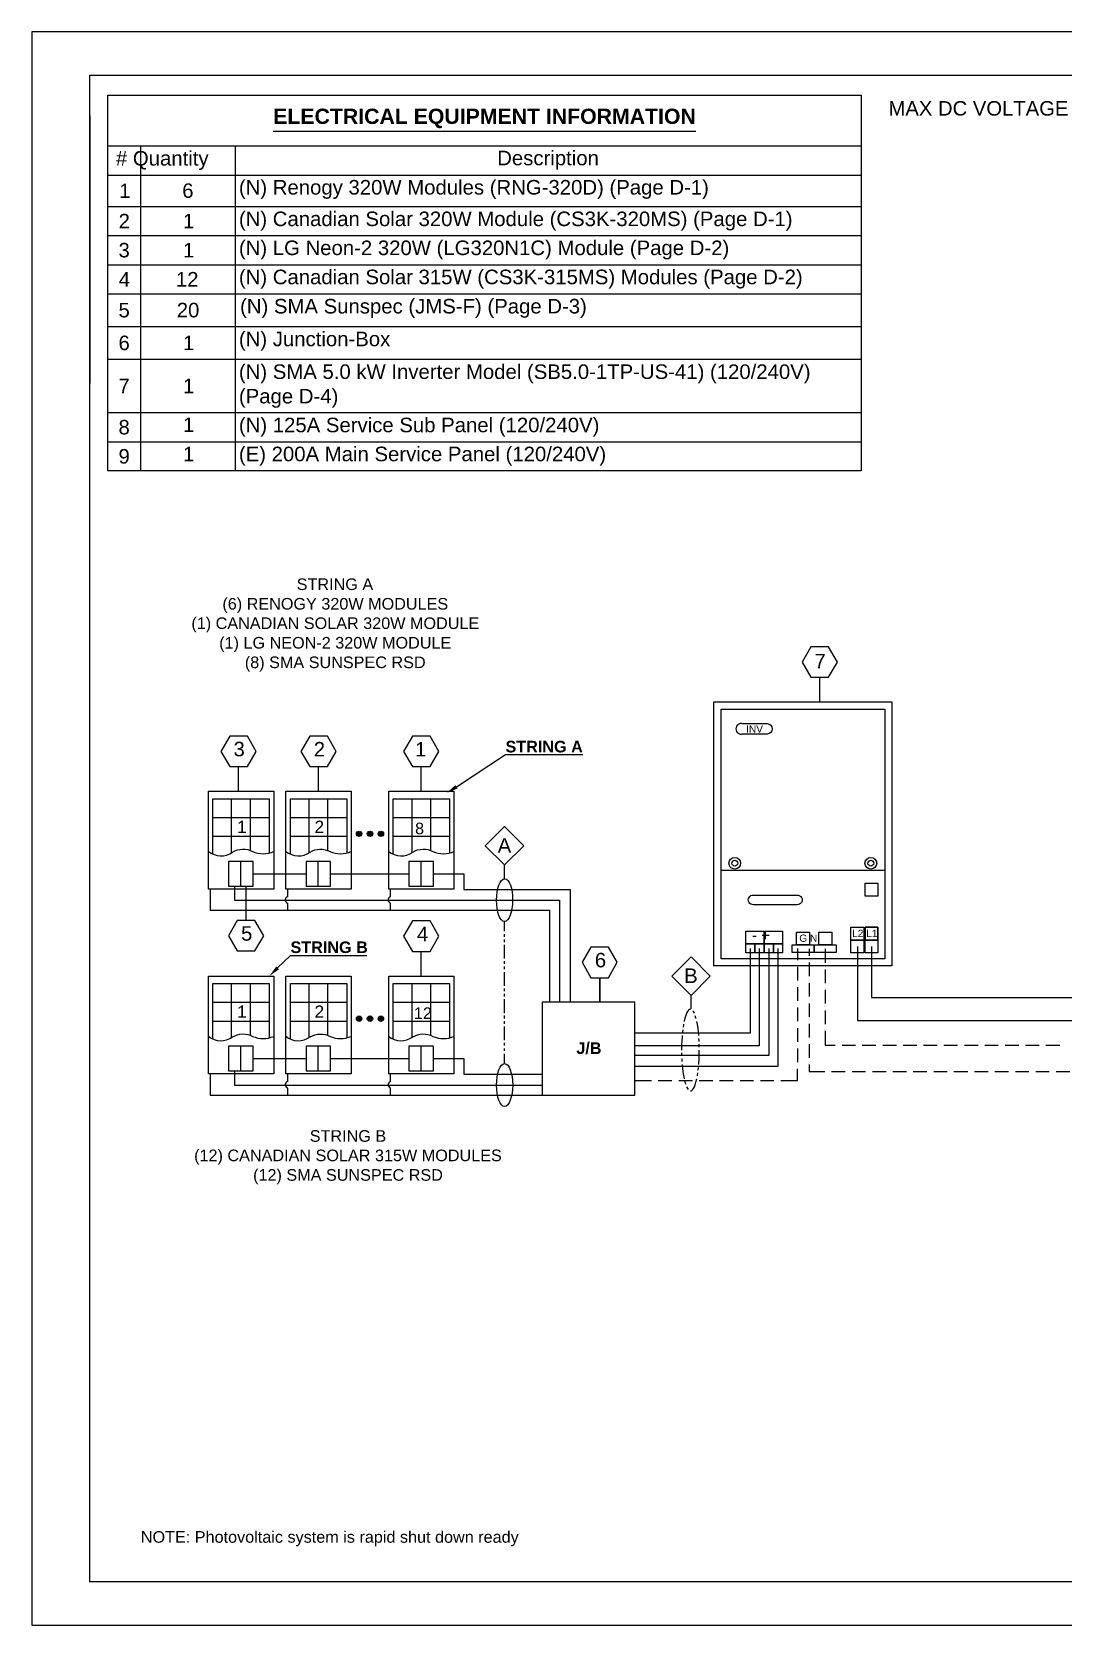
# Model space of a CAD drawing. Header units: millimetres. Extents: x 351 to 7480, y -14642 to -8468.
# Drawn here: x 3969 to 4681, y -9578 to -8478 of the extents above; entities that cross this region are included whole.
import ezdxf

# ---------------------------------------------------------------- set-up
doc = ezdxf.new("R2010")
doc.units = ezdxf.units.MM
for name, color, linetype in [('PDF3_0', 7, 'Continuous'), ('PDF3_PDF5_Geometry', 7, 'Continuous'), ('PDF3_PDF_Geometry', 7, 'Continuous'), ('PDF3_Text', 7, 'Continuous')]:
    doc.layers.add(name, color=color, linetype=linetype)
doc.styles.add('PDF Arial', font='arial.ttf')
doc.styles.add('PDF Arial Bold', font='arialbd.ttf')

msp = doc.modelspace()

# ---------------------------------------------------------------- linework, layer by layer
at = {"layer": 'PDF3_0', "lineweight": 25}
for points in [[(3968.9, -8478.1), (3968.9, -9578), (5668.8, -9578), (5668.8, -8478.1)], [(4541.3, -8781.1), (4021.3, -8781.1), (4021.3, -8521.8), (4541.3, -8521.8)], [(4506.6, -8902.6), (4500.5, -8913.1), (4506.6, -8923.6), (4518.8, -8923.6), (4524.9, -8913.1), (4518.8, -8902.6)], [(4439.6, -8940.6), (4562.6, -8940.6), (4562.6, -9122.9), (4439.6, -9122.9)], [(4444.6, -8945.6), (4557.6, -8945.6), (4557.6, -9117.9), (4444.6, -9117.9)], [(4105.5, -8964.2), (4099.4, -8974.8), (4105.5, -8985.3), (4117.7, -8985.3), (4123.7, -8974.8), (4117.7, -8964.2)], [(4160.7, -8964.2), (4154.6, -8974.8), (4160.7, -8985.3), (4172.9, -8985.3), (4179, -8974.8), (4172.9, -8964.2)], [(4231.6, -8964.2), (4225.5, -8974.8), (4231.6, -8985.3), (4243.8, -8985.3), (4249.9, -8974.8), (4243.8, -8964.2)], [(4135.8, -9069.8), (4090.7, -9069.8), (4090.7, -9002.3), (4135.8, -9002.3)], [(4189.3, -9069.8), (4144.3, -9069.8), (4144.3, -9002.3), (4189.3, -9002.3)], [(4260.2, -9069.8), (4215.2, -9069.8), (4215.2, -9002.3), (4260.2, -9002.3)], [(4281.9, -9040), (4295.2, -9026.7), (4308.5, -9040), (4295.2, -9053.2)], [(4104.7, -9050.7), (4104.7, -9067.8), (4121.7, -9067.8), (4121.7, -9050.7)], [(4158.2, -9050.7), (4158.2, -9067.8), (4175.1, -9067.8), (4175.1, -9050.7)], [(4229.1, -9050.7), (4229.1, -9067.8), (4246.1, -9067.8), (4246.1, -9050.7)], [(4544, -9074.7), (4544, -9065.8), (4552.9, -9065.8), (4552.9, -9074.7)], [(4110.7, -9091.5), (4104.7, -9102), (4110.7, -9112.5), (4122.8, -9112.5), (4128.9, -9102), (4122.8, -9091.5)], [(4231.6, -9091.8), (4225.5, -9102.4), (4231.6, -9112.9), (4243.8, -9112.9), (4249.9, -9102.4), (4243.8, -9091.8)], [(4544, -9096.2), (4544, -9105.1), (4552.9, -9105.1), (4552.9, -9096.2), (4544, -9096.2), (4552.9, -9096.2), (4552.9, -9105.1), (4544, -9105.1)], [(4461.7, -9098.8), (4474.1, -9098.8), (4474.1, -9107.7), (4461.7, -9107.7)], [(4496.7, -9099.5), (4505.6, -9099.5), (4505.6, -9108.3), (4496.7, -9108.3)], [(4512.1, -9099.5), (4521, -9099.5), (4521, -9108.3), (4512.1, -9108.3)], [(4544, -9105.1), (4552.9, -9105.1), (4552.9, -9113.9), (4544, -9113.9)], [(4354.8, -9109.9), (4348.7, -9120.4), (4354.8, -9131), (4367, -9131), (4373, -9120.4), (4367, -9109.9)], [(4354.8, -9109.9), (4348.7, -9120.4), (4354.8, -9131), (4367, -9131), (4373, -9120.4), (4367, -9109.9)], [(4410.7, -9129.9), (4424, -9116.6), (4437.2, -9129.9), (4424, -9143.2)], [(4461.7, -9107.7), (4467.9, -9107.7), (4467.9, -9113.9), (4461.7, -9113.9)], [(4467.9, -9107.7), (4474.1, -9107.7), (4474.1, -9113.9), (4467.9, -9113.9)], [(4135.8, -9197.4), (4090.7, -9197.4), (4090.7, -9129.9), (4135.8, -9129.9)], [(4189.3, -9197.4), (4144.3, -9197.4), (4144.3, -9129.9), (4189.3, -9129.9)], [(4260.2, -9197.4), (4215.2, -9197.4), (4215.2, -9129.9), (4260.2, -9129.9)], [(4360.9, -9131), (4360.9, -9147.9)], [(4321.1, -9212), (4385.1, -9212), (4385.1, -9147.9), (4321.1, -9147.9)], [(4104.7, -9178.3), (4104.7, -9195.3), (4121.7, -9195.3), (4121.7, -9178.3)], [(4158.2, -9178.3), (4158.2, -9195.3), (4175.1, -9195.3), (4175.1, -9178.3)], [(4229.1, -9178.3), (4229.1, -9195.3), (4246.1, -9195.3), (4246.1, -9178.3)]]:
    msp.add_lwpolyline(points, close=True, dxfattribs=at)
for points in [[(4021.3, -8556.7), (4541.3, -8556.7)], [(4043.9, -8556.7), (4043.9, -8781.1)], [(4109.2, -8556.7), (4109.2, -8781.1)], [(4135.5, -8546.6), (4232.5, -8546.6), (4427.3, -8546.6)], [(4021.3, -8576.9), (4541.3, -8576.9)], [(4021.3, -8598.7), (4541.3, -8598.7)], [(4021.3, -8618.7), (4541.3, -8618.7)], [(4021.3, -8638.8), (4541.3, -8638.8)], [(4021.3, -8658.9), (4541.3, -8658.9)], [(4021.3, -8681.5), (4541.3, -8681.5)], [(4021.3, -8704.1), (4541.3, -8704.1)], [(4021.3, -8740.9), (4541.3, -8740.9)], [(4021.3, -8761.1), (4541.3, -8761.1)], [(4512.7, -8940.6), (4512.7, -8923.6)], [(4476.4, -8962.9), (4459, -8962.9)], [(4111.6, -9002.3), (4111.6, -8985.3)], [(4166.8, -9002.3), (4166.8, -8985.3)], [(4237.7, -9002.3), (4237.7, -8985.3)], [(4262, -8999.2), (4295.9, -8977), (4296.1, -8977), (4349.1, -8977)], [(4113.1, -9067.8), (4113.1, -9050.7)], [(4166.6, -9067.8), (4166.6, -9050.7)], [(4237.5, -9067.8), (4237.5, -9050.7)], [(4121.7, -9059.2), (4158.2, -9059.2)], [(4175.1, -9059.2), (4229.1, -9059.2)], [(4246.1, -9059.2), (4267.1, -9059.2), (4267.1, -9070.1), (4321.1, -9070.1)], [(4444.6, -9056.8), (4557.6, -9056.8)], [(4116.7, -9091.5), (4116.7, -9067.8)], [(4319.5, -9070.1), (4340.4, -9070.1), (4340.4, -9147.7)], [(4497.2, -9080.7), (4467, -9080.7)], [(4138.5, -9124.3), (4147.5, -9115.6), (4147.7, -9115.6), (4200.2, -9115.6)], [(4237.7, -9129.9), (4237.7, -9112.9)], [(4464.8, -9110.8), (4464.8, -9169.3), (4385.1, -9169.3)], [(4471, -9110.8), (4471, -9178.1), (4385.1, -9178.1)], [(4548.4, -9109.5), (4548.4, -9144.8), (4808.3, -9144.8)], [(4113.1, -9195.3), (4113.1, -9178.3)], [(4166.6, -9195.3), (4166.6, -9178.3)], [(4237.5, -9195.3), (4237.5, -9178.3)], [(4121.7, -9186.8), (4158.2, -9186.8)], [(4175.1, -9186.8), (4229.1, -9186.8)], [(4246.1, -9186.8), (4267.1, -9186.8), (4267.1, -9197.7), (4321.1, -9197.7)]]:
    msp.add_lwpolyline(points, dxfattribs=at)
for points in [[(4459, -8955.6), (4476.4, -8955.6, -0.971085), (4476.4, -8962.8)], [(4090.7, -9043.8, 0.344559), (4107.4, -9044.3, -0.262852), (4121.3, -9043.9, 0.213656), (4135.8, -9043.9)], [(4144.2, -9043.8, 0.344559), (4160.9, -9044.3, -0.262852), (4174.7, -9043.9, 0.213656), (4189.3, -9043.9)], [(4215.1, -9043.8, 0.344559), (4231.8, -9044.3, -0.262852), (4245.7, -9043.9, 0.213656), (4260.2, -9043.9)], [(4467, -9080.6, -1.083856), (4467, -9074), (4497.2, -9074, -1.055691), (4497.1, -9080.6)], [(4090.7, -9171.4, 0.344559), (4107.4, -9171.9, -0.262852), (4121.3, -9171.5, 0.213656), (4135.8, -9171.5)], [(4144.2, -9171.4, 0.344559), (4160.9, -9171.9, -0.262852), (4174.7, -9171.5, 0.213656), (4189.3, -9171.5)], [(4215.1, -9171.4, 0.344559), (4231.8, -9171.9, -0.262852), (4245.7, -9171.5, 0.213656), (4260.2, -9171.5)]]:
    msp.add_lwpolyline(points, format="xyb", dxfattribs=at)
at = {"layer": 'PDF3_0', "color": 5, "lineweight": 25}
for points in [[(4093.9, -9045.9), (4093.9, -9007.5), (4132.7, -9007.5), (4132.7, -9045)], [(4106.8, -9044.9), (4106.8, -9007.5)], [(4119.7, -9043.2), (4119.7, -9007.5)], [(4147.4, -9045.9), (4147.4, -9007.5), (4186.2, -9007.5), (4186.2, -9045)], [(4160.2, -9044.9), (4160.2, -9007.5)], [(4173.2, -9043.2), (4173.2, -9007.5)], [(4218.3, -9045.9), (4218.3, -9007.5), (4257.2, -9007.5), (4257.2, -9045)], [(4231.3, -9044.9), (4231.3, -9007.5)], [(4244.2, -9043.2), (4244.2, -9007.5)], [(4093.9, -9020.5), (4132.7, -9020.5)], [(4147.4, -9020.5), (4186.2, -9020.5)], [(4218.3, -9020.5), (4257.2, -9020.5)], [(4093.9, -9033.4), (4132.7, -9033.4)], [(4147.4, -9033.4), (4186.2, -9033.4)], [(4218.3, -9033.4), (4257.2, -9033.4)], [(4093.9, -9173.4), (4093.9, -9135.1), (4132.7, -9135.1), (4132.7, -9172.6)], [(4106.8, -9172.5), (4106.8, -9135.1)], [(4119.7, -9170.7), (4119.7, -9135.1)], [(4147.4, -9173.4), (4147.4, -9135.1), (4186.2, -9135.1), (4186.2, -9172.6)], [(4160.2, -9172.5), (4160.2, -9135.1)], [(4173.2, -9170.7), (4173.2, -9135.1)], [(4218.3, -9173.4), (4218.3, -9135.1), (4257.2, -9135.1), (4257.2, -9172.6)], [(4231.3, -9172.5), (4231.3, -9135.1)], [(4244.2, -9170.7), (4244.2, -9135.1)], [(4093.9, -9148), (4132.7, -9148)], [(4147.4, -9148), (4186.2, -9148)], [(4218.3, -9148), (4257.2, -9148)], [(4093.9, -9161), (4132.7, -9161)], [(4147.4, -9161), (4186.2, -9161)], [(4218.3, -9161), (4257.2, -9161)]]:
    msp.add_lwpolyline(points, dxfattribs=at)
at = {"layer": 'PDF3_0', "color": 251, "lineweight": 25, "true_color": 0x636466}
for points in [[(4295.2, -9062.7), (4295.2, -9053.2)], [(4424, -9152.6), (4424, -9143.2)]]:
    msp.add_lwpolyline(points, dxfattribs=at)
at = {"layer": 'PDF3_0', "color": 102, "lineweight": 25, "true_color": 0x00b82d}
for points in [[(4091.9, -9069.8), (4091.9, -9084.4), (4321.1, -9084.4)], [(4145.4, -9069.8), (4145.4, -9075.3)], [(4216.3, -9069.8), (4216.3, -9075.3)], [(4145.4, -9079.6), (4145.4, -9084.4)], [(4216.3, -9079.6), (4216.3, -9084.4)], [(4319.5, -9084.4), (4326.1, -9084.4), (4326.1, -9147.7)], [(4091.9, -9197.4), (4091.9, -9212), (4321.1, -9212)], [(4145.4, -9197.4), (4145.4, -9202.8)], [(4216.3, -9197.4), (4216.3, -9202.8)], [(4145.4, -9207.2), (4145.4, -9212)], [(4216.3, -9207.2), (4216.3, -9212)]]:
    msp.add_lwpolyline(points, dxfattribs=at)
at = {"layer": 'PDF3_0', "color": 1, "lineweight": 25}
for points in [[(4108.8, -9067.8), (4108.8, -9077.5), (4321.1, -9077.5)], [(4319.5, -9077.5), (4333.1, -9077.5), (4333.1, -9147.7)], [(4483.8, -9110.8), (4483.8, -9192.3), (4385.1, -9192.3)], [(4477.6, -9110.8), (4477.6, -9184.8), (4385.1, -9184.8)], [(4538.7, -9109.5), (4538.7, -9160.6), (4808.3, -9160.6)], [(4108.8, -9195.3), (4108.8, -9205.1), (4321.1, -9205.1)]]:
    msp.add_lwpolyline(points, dxfattribs=at)
at = {"layer": 'PDF3_0', "color": 252, "lineweight": 25, "true_color": 0x929498}
for points in [[(4295.2, -9099), (4295.2, -9092.3)], [(4295.2, -9102.7), (4295.2, -9100.9)], [(4295.2, -9106.5), (4295.2, -9104.6)], [(4295.2, -9117.8), (4295.2, -9108.3)], [(4516.5, -9111), (4516.5, -9120.7)], [(4295.2, -9121.5), (4295.2, -9119.6)], [(4295.2, -9125.2), (4295.2, -9123.4)], [(4295.2, -9136.6), (4295.2, -9127.1)], [(4516.5, -9125.4), (4516.5, -9134.8)], [(4295.2, -9140.3), (4295.2, -9138.4)], [(4516.5, -9139.5), (4516.5, -9148.9)], [(4295.2, -9144), (4295.2, -9142.2)], [(4295.2, -9155.4), (4295.2, -9145.9)], [(4295.2, -9159.1), (4295.2, -9157.2)], [(4295.2, -9162.8), (4295.2, -9161)], [(4423.5, -9152.8), (4422.8, -9152.9), (4422.1, -9153.4), (4421.4, -9154.3), (4420.8, -9155.5), (4420.2, -9157), (4419.6, -9158.9), (4419.2, -9161), (4419.1, -9161.2)], [(4426.2, -9155.5), (4425.5, -9154.3), (4425.1, -9153.8)], [(4427.4, -9159.2), (4427.3, -9158.9), (4426.8, -9157.3)], [(4429.3, -9171), (4429.1, -9168.7), (4428.7, -9165.9), (4428.3, -9163.4), (4427.9, -9161.2)], [(4516.5, -9153.6), (4516.5, -9163)], [(4295.2, -9174.1), (4295.2, -9164.7)], [(4417.7, -9171), (4417.7, -9171.6), (4417.5, -9174.6), (4417.4, -9177.8), (4417.4, -9181)], [(4418.2, -9167.1), (4418, -9168.7), (4417.9, -9169)], [(4418.7, -9163.1), (4418.7, -9163.4), (4418.4, -9165.1)], [(4429.5, -9175), (4429.5, -9174.6), (4429.3, -9173)], [(4516.5, -9167.7), (4516.5, -9177.5), (4523.3, -9177.5)], [(4295.2, -9177.9), (4295.2, -9176)], [(4295.2, -9181.6), (4295.2, -9179.8)], [(4295.2, -9190.3), (4295.2, -9183.5)], [(4417.4, -9183), (4417.4, -9184.1), (4417.4, -9184.9)], [(4429.3, -9190.9), (4429.3, -9190.3), (4429.5, -9187.3), (4429.6, -9184.1), (4429.6, -9181)], [(4429.6, -9179), (4429.6, -9177.8), (4429.5, -9177)], [(4528.1, -9177.5), (4537.4, -9177.5)], [(4542.1, -9177.5), (4551.5, -9177.5)], [(4556.2, -9177.5), (4565.6, -9177.5)], [(4570.3, -9177.5), (4579.7, -9177.5)], [(4584.4, -9177.5), (4593.8, -9177.5)], [(4598.5, -9177.5), (4607.9, -9177.5)], [(4612.6, -9177.5), (4622, -9177.5)], [(4626.7, -9177.5), (4636, -9177.5)], [(4640.8, -9177.5), (4650.2, -9177.5)], [(4654.8, -9177.5), (4664.3, -9177.5)], [(4668.9, -9177.5), (4678.4, -9177.5)], [(4417.4, -9186.9), (4417.5, -9187.3), (4417.6, -9188.9)], [(4417.7, -9190.9), (4418, -9193.2), (4418.3, -9196), (4418.7, -9198.5), (4419.1, -9200.8)], [(4428.8, -9194.9), (4429.1, -9193.2), (4429.1, -9192.9)], [(4419.5, -9202.7), (4419.6, -9203.1), (4420.2, -9204.6)], [(4423.5, -9209.2), (4424.2, -9209.1), (4424.9, -9208.5), (4425.5, -9207.6), (4426.2, -9206.4), (4426.8, -9204.9), (4427.3, -9203.1), (4427.8, -9200.9), (4427.9, -9200.8)], [(4428.3, -9198.8), (4428.3, -9198.5), (4428.5, -9196.8)], [(4420.8, -9206.4), (4421.4, -9207.6), (4421.9, -9208.2)]]:
    msp.add_lwpolyline(points, dxfattribs=at)
at = {"layer": 'PDF3_0', "color": 1, "lineweight": 25}
for points in [[(4534.2, -9096.2), (4543.1, -9096.2), (4543.1, -9105.1), (4534.2, -9105.1)], [(4474.5, -9098.8), (4487, -9098.8), (4487, -9107.7), (4474.5, -9107.7)], [(4534.2, -9105.1), (4543.1, -9105.1), (4543.1, -9113.9), (4534.2, -9113.9)], [(4474.5, -9107.7), (4480.7, -9107.7), (4480.7, -9113.9), (4474.5, -9113.9)], [(4480.7, -9107.7), (4487, -9107.7), (4487, -9113.9), (4480.7, -9113.9)]]:
    msp.add_lwpolyline(points, close=True, dxfattribs=at)
at = {"layer": 'PDF3_0', "color": 3, "lineweight": 25}
msp.add_lwpolyline([(4508.6, -9108.3), (4508.6, -9113.6), (4493.7, -9113.6), (4493.7, -9108.3)], close=True, dxfattribs=at)
for points in [[(4497.4, -9110.8), (4497.4, -9118.8)], [(4505.5, -9111.1), (4505.5, -9115.9)], [(4497.4, -9123.5), (4497.4, -9133)], [(4505.5, -9120.6), (4505.5, -9130)], [(4497.4, -9137.6), (4497.4, -9147)], [(4505.5, -9134.7), (4505.5, -9144)], [(4505.5, -9148.8), (4505.5, -9158.1)], [(4497.4, -9151.7), (4497.4, -9161.1)], [(4497.4, -9165.8), (4497.4, -9175.2)], [(4505.5, -9162.8), (4505.5, -9172.3)], [(4497.4, -9179.9), (4497.4, -9189.3)], [(4505.5, -9176.9), (4505.5, -9186.4)], [(4485.8, -9202), (4497.4, -9202), (4497.4, -9194)], [(4505.5, -9191), (4505.5, -9195.8), (4516.2, -9195.8)], [(4385.1, -9202), (4396.6, -9202)], [(4401.3, -9202), (4410.7, -9202)], [(4415.4, -9202), (4424.8, -9202)], [(4429.4, -9202), (4438.9, -9202)], [(4443.6, -9202), (4453, -9202)], [(4457.7, -9202), (4467, -9202)], [(4471.8, -9202), (4481.1, -9202)], [(4520.9, -9195.8), (4530.3, -9195.8)], [(4535, -9195.8), (4544.4, -9195.8)], [(4549.1, -9195.8), (4558.5, -9195.8)], [(4563.2, -9195.8), (4572.6, -9195.8)], [(4577.3, -9195.8), (4586.6, -9195.8)], [(4591.4, -9195.8), (4600.7, -9195.8)], [(4605.4, -9195.8), (4614.9, -9195.8)], [(4619.5, -9195.8), (4629, -9195.8)], [(4633.7, -9195.8), (4643, -9195.8)], [(4647.8, -9195.8), (4657.1, -9195.8)], [(4661.8, -9195.8), (4671.2, -9195.8)], [(4675.9, -9195.8), (4685.4, -9195.8)]]:
    msp.add_lwpolyline(points, dxfattribs=at)
at = {"layer": 'PDF3_0', "color": 252, "lineweight": 25, "true_color": 0x929498}
msp.add_lwpolyline([(4524, -9108.3), (4524, -9113.6), (4509.2, -9113.6), (4509.2, -9108.3)], close=True, dxfattribs=at)
at = {"layer": 'PDF3_0', "lineweight": 25}
for centre, radius in [((4194.8, -9031.7), 1.86), ((4202.3, -9031.7), 1.86), ((4209.8, -9031.7), 1.86), ((4454.1, -9052), 4.04), ((4454.1, -9052), 2.04), ((4548, -9052), 4.04), ((4548, -9052), 2.04), ((4194.8, -9159.3), 1.86), ((4202.3, -9159.3), 1.86), ((4209.8, -9159.3), 1.86)]:
    msp.add_circle(centre, radius, dxfattribs=at)
msp.add_arc((4458.5, -8959.2), 3.68, 85.0452, 274.9548, dxfattribs=at)
at = {"layer": 'PDF3_0', "color": 102, "lineweight": 25, "true_color": 0x00b82d}
for centre in [(4146.1, -9077.3), (4217.1, -9077.3), (4146.1, -9204.9), (4217.1, -9204.9)]:
    msp.add_arc(centre, 2.32, 110.9894, 249.0106, dxfattribs=at)
at = {"layer": 'PDF3_0', "color": 251, "lineweight": 25, "true_color": 0x636466}
for centre, major_axis, ratio, start_param, end_param in [((4295.2, -9077.5), (0.1, 14.8), 0.376098, 0.003562290396258589, 6.286747597575845), ((4295.2, -9205.1), (0, 14.8), 0.376391, 0.000121, 6.283306)]:
    msp.add_ellipse(centre, major_axis=major_axis, ratio=ratio, start_param=start_param, end_param=end_param, dxfattribs=at)
at = {"layer": 'PDF3_0', "transparency": 33554559}
for points in [[(4262.7, -9000.4), (4255.2, -9003.5), (4261.2, -8998.1)], [(4194, -9030.2), (4195.9, -9030.3), (4193.7, -9030.3)], [(4194.3, -9030.1), (4195.7, -9030.2), (4194, -9030.2)], [(4195.7, -9030.2), (4194, -9030.2), (4195.9, -9030.3)], [(4194.7, -9030), (4195.4, -9030.1), (4194.3, -9030.1)], [(4195.4, -9030.1), (4194.3, -9030.1), (4195.7, -9030.2)], [(4195, -9030), (4194.7, -9030), (4195.4, -9030.1)], [(4201.5, -9030.2), (4203.5, -9030.3), (4201.2, -9030.3)], [(4201.8, -9030.1), (4203.2, -9030.2), (4201.5, -9030.2)], [(4203.2, -9030.2), (4201.5, -9030.2), (4203.5, -9030.3)], [(4202.2, -9030), (4202.8, -9030.1), (4201.8, -9030.1)], [(4202.8, -9030.1), (4201.8, -9030.1), (4203.2, -9030.2)], [(4202.5, -9030), (4202.2, -9030), (4202.8, -9030.1)], [(4209, -9030.2), (4211, -9030.3), (4208.7, -9030.3)], [(4209.4, -9030.1), (4210.7, -9030.2), (4209, -9030.2)], [(4210.7, -9030.2), (4209, -9030.2), (4211, -9030.3)], [(4209.7, -9030), (4210.4, -9030.1), (4209.4, -9030.1)], [(4210.4, -9030.1), (4209.4, -9030.1), (4210.7, -9030.2)], [(4210, -9030), (4209.7, -9030), (4210.4, -9030.1)], [(4193, -9031.5), (4196.8, -9031.8), (4192.9, -9031.8)], [(4196.8, -9031.8), (4192.9, -9031.8), (4196.7, -9032.1)], [(4192.9, -9031.8), (4196.7, -9032.1), (4193, -9032.1)], [(4193.1, -9031.2), (4196.7, -9031.5), (4193, -9031.5)], [(4196.7, -9031.5), (4193, -9031.5), (4196.8, -9031.8)], [(4196.7, -9032.1), (4193, -9032.1), (4196.6, -9032.5)], [(4193, -9032.1), (4196.6, -9032.5), (4193.1, -9032.5)], [(4193.2, -9030.9), (4196.6, -9031.2), (4193.1, -9031.2)], [(4196.6, -9031.2), (4193.1, -9031.2), (4196.7, -9031.5)], [(4196.6, -9032.5), (4193.1, -9032.5), (4196.4, -9032.8)], [(4193.1, -9032.5), (4196.4, -9032.8), (4193.2, -9032.8)], [(4193.5, -9030.6), (4196.4, -9030.9), (4193.2, -9030.9)], [(4196.4, -9030.9), (4193.2, -9030.9), (4196.6, -9031.2)], [(4196.4, -9032.8), (4193.2, -9032.8), (4196.2, -9033.1)], [(4193.2, -9032.8), (4196.2, -9033.1), (4193.5, -9033.1)], [(4193.7, -9030.3), (4196.2, -9030.6), (4193.5, -9030.6)], [(4196.2, -9030.6), (4193.5, -9030.6), (4196.4, -9030.9)], [(4196.2, -9033.1), (4193.5, -9033.1), (4195.9, -9033.3)], [(4193.5, -9033.1), (4195.9, -9033.3), (4193.7, -9033.3)], [(4195.9, -9030.3), (4193.7, -9030.3), (4196.2, -9030.6)], [(4195.9, -9033.3), (4193.7, -9033.3), (4195.7, -9033.5)], [(4193.7, -9033.3), (4195.7, -9033.5), (4194, -9033.5)], [(4195.7, -9033.5), (4194, -9033.5), (4195.4, -9033.6)], [(4194, -9033.5), (4195.4, -9033.6), (4194.3, -9033.6)], [(4195.4, -9033.6), (4194.3, -9033.6), (4195, -9033.7)], [(4194.3, -9033.6), (4195, -9033.7), (4194.7, -9033.7)], [(4200.6, -9031.2), (4204.2, -9031.5), (4200.5, -9031.5)], [(4204.2, -9031.5), (4200.5, -9031.5), (4204.2, -9031.8)], [(4200.5, -9031.5), (4204.2, -9031.8), (4200.5, -9031.8)], [(4204.2, -9031.8), (4200.5, -9031.8), (4204.2, -9032.1)], [(4200.5, -9031.8), (4204.2, -9032.1), (4200.5, -9032.1)], [(4204.2, -9032.1), (4200.5, -9032.1), (4204.1, -9032.5)], [(4200.5, -9032.1), (4204.1, -9032.5), (4200.6, -9032.5)], [(4200.8, -9030.9), (4204.1, -9031.2), (4200.6, -9031.2)], [(4204.1, -9031.2), (4200.6, -9031.2), (4204.2, -9031.5)], [(4204.1, -9032.5), (4200.6, -9032.5), (4203.9, -9032.8)], [(4200.6, -9032.5), (4203.9, -9032.8), (4200.8, -9032.8)], [(4200.9, -9030.6), (4203.9, -9030.9), (4200.8, -9030.9)], [(4203.9, -9030.9), (4200.8, -9030.9), (4204.1, -9031.2)], [(4203.9, -9032.8), (4200.8, -9032.8), (4203.8, -9033.1)], [(4200.8, -9032.8), (4203.8, -9033.1), (4200.9, -9033.1)], [(4201.2, -9030.3), (4203.8, -9030.6), (4200.9, -9030.6)], [(4203.8, -9030.6), (4200.9, -9030.6), (4203.9, -9030.9)], [(4203.8, -9033.1), (4200.9, -9033.1), (4203.5, -9033.3)], [(4200.9, -9033.1), (4203.5, -9033.3), (4201.2, -9033.3)], [(4203.5, -9030.3), (4201.2, -9030.3), (4203.8, -9030.6)], [(4203.5, -9033.3), (4201.2, -9033.3), (4203.2, -9033.5)], [(4201.2, -9033.3), (4203.2, -9033.5), (4201.5, -9033.5)], [(4203.2, -9033.5), (4201.5, -9033.5), (4202.8, -9033.6)], [(4201.5, -9033.5), (4202.8, -9033.6), (4201.8, -9033.6)], [(4202.8, -9033.6), (4201.8, -9033.6), (4202.5, -9033.7)], [(4201.8, -9033.6), (4202.5, -9033.7), (4202.2, -9033.7)], [(4208.1, -9031.2), (4211.7, -9031.5), (4208, -9031.5)], [(4211.7, -9031.5), (4208, -9031.5), (4211.7, -9031.8)], [(4208, -9031.5), (4211.7, -9031.8), (4208, -9031.8)], [(4211.7, -9031.8), (4208, -9031.8), (4211.7, -9032.1)], [(4208, -9031.8), (4211.7, -9032.1), (4208, -9032.1)], [(4211.7, -9032.1), (4208, -9032.1), (4211.7, -9032.5)], [(4208, -9032.1), (4211.7, -9032.5), (4208.1, -9032.5)], [(4208.3, -9030.9), (4211.7, -9031.2), (4208.1, -9031.2)], [(4211.7, -9031.2), (4208.1, -9031.2), (4211.7, -9031.5)], [(4211.7, -9032.5), (4208.1, -9032.5), (4211.5, -9032.8)], [(4208.1, -9032.5), (4211.5, -9032.8), (4208.3, -9032.8)], [(4208.5, -9030.6), (4211.5, -9030.9), (4208.3, -9030.9)], [(4211.5, -9030.9), (4208.3, -9030.9), (4211.7, -9031.2)], [(4211.5, -9032.8), (4208.3, -9032.8), (4211.3, -9033.1)], [(4208.3, -9032.8), (4211.3, -9033.1), (4208.5, -9033.1)], [(4208.7, -9030.3), (4211.3, -9030.6), (4208.5, -9030.6)], [(4211.3, -9030.6), (4208.5, -9030.6), (4211.5, -9030.9)], [(4211.3, -9033.1), (4208.5, -9033.1), (4211, -9033.3)], [(4208.5, -9033.1), (4211, -9033.3), (4208.7, -9033.3)], [(4211, -9030.3), (4208.7, -9030.3), (4211.3, -9030.6)], [(4211, -9033.3), (4208.7, -9033.3), (4210.7, -9033.5)], [(4208.7, -9033.3), (4210.7, -9033.5), (4209, -9033.5)], [(4210.7, -9033.5), (4209, -9033.5), (4210.4, -9033.6)], [(4209, -9033.5), (4210.4, -9033.6), (4209.4, -9033.6)], [(4210.4, -9033.6), (4209.4, -9033.6), (4210, -9033.7)], [(4209.4, -9033.6), (4210, -9033.7), (4209.7, -9033.7)], [(4139.5, -9125.2), (4132.8, -9129.9), (4137.6, -9123.3)], [(4193, -9159), (4196.8, -9159.4), (4192.9, -9159.4)], [(4196.8, -9159.4), (4192.9, -9159.4), (4196.7, -9159.8)], [(4192.9, -9159.4), (4196.7, -9159.8), (4193, -9159.8)], [(4193.1, -9158.8), (4196.7, -9159), (4193, -9159)], [(4196.7, -9159), (4193, -9159), (4196.8, -9159.4)], [(4196.7, -9159.8), (4193, -9159.8), (4196.6, -9160.1)], [(4193, -9159.8), (4196.6, -9160.1), (4193.1, -9160.1)], [(4193.2, -9158.4), (4196.6, -9158.8), (4193.1, -9158.8)], [(4196.6, -9158.8), (4193.1, -9158.8), (4196.7, -9159)], [(4196.6, -9160.1), (4193.1, -9160.1), (4196.4, -9160.4)], [(4193.1, -9160.1), (4196.4, -9160.4), (4193.2, -9160.4)], [(4193.5, -9158.1), (4196.4, -9158.4), (4193.2, -9158.4)], [(4196.4, -9158.4), (4193.2, -9158.4), (4196.6, -9158.8)], [(4196.4, -9160.4), (4193.2, -9160.4), (4196.2, -9160.7)], [(4193.2, -9160.4), (4196.2, -9160.7), (4193.5, -9160.7)], [(4193.7, -9157.9), (4196.2, -9158.1), (4193.5, -9158.1)], [(4196.2, -9158.1), (4193.5, -9158.1), (4196.4, -9158.4)], [(4196.2, -9160.7), (4193.5, -9160.7), (4195.9, -9160.9)], [(4193.5, -9160.7), (4195.9, -9160.9), (4193.7, -9160.9)], [(4194, -9157.8), (4195.9, -9157.9), (4193.7, -9157.9)], [(4195.9, -9157.9), (4193.7, -9157.9), (4196.2, -9158.1)], [(4195.9, -9160.9), (4193.7, -9160.9), (4195.7, -9161.1)], [(4193.7, -9160.9), (4195.7, -9161.1), (4194, -9161.1)], [(4194.3, -9157.6), (4195.7, -9157.8), (4194, -9157.8)], [(4195.7, -9157.8), (4194, -9157.8), (4195.9, -9157.9)], [(4195.7, -9161.1), (4194, -9161.1), (4195.4, -9161.2)], [(4194, -9161.1), (4195.4, -9161.2), (4194.3, -9161.2)], [(4194.7, -9157.6), (4195.4, -9157.6), (4194.3, -9157.6)], [(4195.4, -9157.6), (4194.3, -9157.6), (4195.7, -9157.8)], [(4195.4, -9161.2), (4194.3, -9161.2), (4195, -9161.3)], [(4194.3, -9161.2), (4195, -9161.3), (4194.7, -9161.3)], [(4195, -9157.6), (4194.7, -9157.6), (4195.4, -9157.6)], [(4200.6, -9158.8), (4204.2, -9159), (4200.5, -9159)], [(4204.2, -9159), (4200.5, -9159), (4204.2, -9159.4)], [(4200.5, -9159), (4204.2, -9159.4), (4200.5, -9159.4)], [(4204.2, -9159.4), (4200.5, -9159.4), (4204.2, -9159.8)], [(4200.5, -9159.4), (4204.2, -9159.8), (4200.5, -9159.8)], [(4204.2, -9159.8), (4200.5, -9159.8), (4204.1, -9160.1)], [(4200.5, -9159.8), (4204.1, -9160.1), (4200.6, -9160.1)], [(4200.8, -9158.4), (4204.1, -9158.8), (4200.6, -9158.8)], [(4204.1, -9158.8), (4200.6, -9158.8), (4204.2, -9159)], [(4204.1, -9160.1), (4200.6, -9160.1), (4203.9, -9160.4)], [(4200.6, -9160.1), (4203.9, -9160.4), (4200.8, -9160.4)], [(4200.9, -9158.1), (4203.9, -9158.4), (4200.8, -9158.4)], [(4203.9, -9158.4), (4200.8, -9158.4), (4204.1, -9158.8)], [(4203.9, -9160.4), (4200.8, -9160.4), (4203.8, -9160.7)], [(4200.8, -9160.4), (4203.8, -9160.7), (4200.9, -9160.7)], [(4201.2, -9157.9), (4203.8, -9158.1), (4200.9, -9158.1)], [(4203.8, -9158.1), (4200.9, -9158.1), (4203.9, -9158.4)], [(4203.8, -9160.7), (4200.9, -9160.7), (4203.5, -9160.9)], [(4200.9, -9160.7), (4203.5, -9160.9), (4201.2, -9160.9)], [(4201.5, -9157.8), (4203.5, -9157.9), (4201.2, -9157.9)], [(4203.5, -9157.9), (4201.2, -9157.9), (4203.8, -9158.1)], [(4203.5, -9160.9), (4201.2, -9160.9), (4203.2, -9161.1)], [(4201.2, -9160.9), (4203.2, -9161.1), (4201.5, -9161.1)], [(4201.8, -9157.6), (4203.2, -9157.8), (4201.5, -9157.8)], [(4203.2, -9157.8), (4201.5, -9157.8), (4203.5, -9157.9)], [(4203.2, -9161.1), (4201.5, -9161.1), (4202.8, -9161.2)], [(4201.5, -9161.1), (4202.8, -9161.2), (4201.8, -9161.2)], [(4202.2, -9157.6), (4202.8, -9157.6), (4201.8, -9157.6)], [(4202.8, -9157.6), (4201.8, -9157.6), (4203.2, -9157.8)], [(4202.8, -9161.2), (4201.8, -9161.2), (4202.5, -9161.3)], [(4201.8, -9161.2), (4202.5, -9161.3), (4202.2, -9161.3)], [(4202.5, -9157.6), (4202.2, -9157.6), (4202.8, -9157.6)], [(4208.1, -9158.8), (4211.7, -9159), (4208, -9159)], [(4211.7, -9159), (4208, -9159), (4211.7, -9159.4)], [(4208, -9159), (4211.7, -9159.4), (4208, -9159.4)], [(4211.7, -9159.4), (4208, -9159.4), (4211.7, -9159.8)], [(4208, -9159.4), (4211.7, -9159.8), (4208, -9159.8)], [(4211.7, -9159.8), (4208, -9159.8), (4211.7, -9160.1)], [(4208, -9159.8), (4211.7, -9160.1), (4208.1, -9160.1)], [(4208.3, -9158.4), (4211.7, -9158.8), (4208.1, -9158.8)], [(4211.7, -9158.8), (4208.1, -9158.8), (4211.7, -9159)], [(4211.7, -9160.1), (4208.1, -9160.1), (4211.5, -9160.4)], [(4208.1, -9160.1), (4211.5, -9160.4), (4208.3, -9160.4)], [(4208.5, -9158.1), (4211.5, -9158.4), (4208.3, -9158.4)], [(4211.5, -9158.4), (4208.3, -9158.4), (4211.7, -9158.8)], [(4211.5, -9160.4), (4208.3, -9160.4), (4211.3, -9160.7)], [(4208.3, -9160.4), (4211.3, -9160.7), (4208.5, -9160.7)], [(4208.7, -9157.9), (4211.3, -9158.1), (4208.5, -9158.1)], [(4211.3, -9158.1), (4208.5, -9158.1), (4211.5, -9158.4)], [(4211.3, -9160.7), (4208.5, -9160.7), (4211, -9160.9)], [(4208.5, -9160.7), (4211, -9160.9), (4208.7, -9160.9)], [(4209, -9157.8), (4211, -9157.9), (4208.7, -9157.9)], [(4211, -9157.9), (4208.7, -9157.9), (4211.3, -9158.1)], [(4211, -9160.9), (4208.7, -9160.9), (4210.7, -9161.1)], [(4208.7, -9160.9), (4210.7, -9161.1), (4209, -9161.1)], [(4209.4, -9157.6), (4210.7, -9157.8), (4209, -9157.8)], [(4210.7, -9157.8), (4209, -9157.8), (4211, -9157.9)], [(4210.7, -9161.1), (4209, -9161.1), (4210.4, -9161.2)], [(4209, -9161.1), (4210.4, -9161.2), (4209.4, -9161.2)], [(4209.7, -9157.6), (4210.4, -9157.6), (4209.4, -9157.6)], [(4210.4, -9157.6), (4209.4, -9157.6), (4210.7, -9157.8)], [(4210.4, -9161.2), (4209.4, -9161.2), (4210, -9161.3)], [(4209.4, -9161.2), (4210, -9161.3), (4209.7, -9161.3)], [(4210, -9157.6), (4209.7, -9157.6), (4210.4, -9157.6)]]:
    msp.add_solid(points, dxfattribs=at)
at = {"layer": 'PDF3_PDF5_Geometry', "lineweight": 25}
msp.add_lwpolyline([(4008.9, -8536), (4008.9, -8558.7), (4008.9, -8594.8), (4008.9, -8720.9)], dxfattribs=at)
at = {"layer": 'PDF3_PDF_Geometry', "lineweight": 25}
msp.add_lwpolyline([(5628.8, -8508), (5628.8, -9548), (4008.9, -9548), (4008.9, -8508), (5628.8, -8508), (5628.8, -9548), (5375.3, -9548), (5375.3, -9515.2), (5628.8, -9515.2), (5375.3, -9515.2), (5375.3, -9482.2), (5628.8, -9482.2)], dxfattribs=at)

# ---------------------------------------------------------------- texts
at = {"layer": 'PDF3_Text', "attachment_point": 7}
for s, insert, char_height, style in [('ELECTRICAL EQUIPMENT INFORMATION', (4135.5, -8544.6), 10.5, 'PDF Arial Bold'), ('MAX DC VOLTAGE FOR INVERTERS: 12 * 39.9 * 1.12 = 536.3 V <= 600 V', (4560.2, -8536), 10, 'PDF Arial'), ('# Quantity', (4026.9, -8573.4), 10.05, 'PDF Arial'), ('Description', (4290.1, -8573.2), 10.046, 'PDF Arial'), ('1', (4029.2, -8592.8), 10, 'PDF Arial'), ('6', (4072.7, -8592.8), 10, 'PDF Arial'), ('(N) Renogy 320W Modules (RNG-320D) (Page D-1)', (4111.8, -8593.4), 10.046, 'PDF Arial'), ('2', (4028.8, -8613.7), 10, 'PDF Arial'), ('1', (4073.2, -8613.7), 10, 'PDF Arial'), ('(N) Canadian Solar 320W Module (CS3K-320MS) (Page D-1)', (4111.8, -8615.2), 10.046, 'PDF Arial'), ('(N) LG Neon-2 320W (LG320N1C) Module (Page D-2)', (4111.8, -8635.2), 10.046, 'PDF Arial'), ('3', (4028.7, -8633.9), 10, 'PDF Arial'), ('1', (4073.2, -8633.8), 10, 'PDF Arial'), ('4', (4028.9, -8653.9), 10, 'PDF Arial'), ('12', (4068.3, -8653.9), 10.05, 'PDF Arial'), ('(N) Canadian Solar 315W (CS3K-315MS) Modules (Page D-2)', (4111.8, -8655.3), 10.046, 'PDF Arial'), ('5', (4028.7, -8675.3), 10, 'PDF Arial'), ('20', (4068.9, -8675.3), 10.05, 'PDF Arial'), ('(N) SMA Sunspec (JMS-F) (Page D-3)', (4112.6, -8675.5), 10.046, 'PDF Arial'), ('6', (4028.7, -8697.9), 10, 'PDF Arial'), ('1', (4073.2, -8697.8), 10, 'PDF Arial'), ('(N) Junction-Box', (4111.8, -8698.1), 10.046, 'PDF Arial'), ('(N) SMA 5.0 kW Inverter Model (SB5.0-1TP-US-41) (120/240V)', (4111.8, -8720.7), 10.046, 'PDF Arial'), ('7', (4028.7, -8727.5), 10, 'PDF Arial'), ('1', (4073.2, -8727.5), 10, 'PDF Arial'), ('(Page D-4)', (4111.8, -8737.6), 10.05, 'PDF Arial'), ('(N) 125A Service Sub Panel (120/240V)', (4111.8, -8757.5), 10.046, 'PDF Arial'), ('8', (4028.7, -8756.1), 10, 'PDF Arial'), ('1', (4073.2, -8754.3), 10, 'PDF Arial'), ('9', (4028.7, -8776.2), 10, 'PDF Arial'), ('1', (4073.2, -8774.5), 10, 'PDF Arial'), ('(E) 200A Main Service Panel (120/240V)', (4111.8, -8777.5), 10.046, 'PDF Arial'), ('STRING A', (4151.7, -8863.5), 8, 'PDF Arial'), ('(6) RENOGY 320W MODULES', (4100.4, -8879.3), 8, 'PDF Arial'), ('(1) CANADIAN SOLAR 320W MODULE', (4079, -8892.7), 8, 'PDF Arial'), ('(1) LG NEON-2 320W MODULE', (4098.2, -8906.2), 8, 'PDF Arial'), ('(8) SMA SUNSPEC RSD', (4115.9, -8919.7), 8, 'PDF Arial'), ('7', (4509.1, -8917.5), 10, 'PDF Arial'), ('INV', (4461.9, -8961.8), 5, 'PDF Arial'), ('3', (4108.1, -8978.3), 10, 'PDF Arial'), ('2', (4163.5, -8978.3), 10, 'PDF Arial'), ('1', (4233.4, -8978.3), 10, 'PDF Arial'), ('STRING A', (4295.8, -8975.6), 8, 'PDF Arial Bold'), ('1', (4110.6, -9031.1), 8.5, 'PDF Arial'), ('2', (4164, -9031.1), 8.5, 'PDF Arial'), ('8', (4233.4, -9032.1), 8, 'PDF Arial'), ('A', (4290.4, -9044.8), 10.1, 'PDF Arial'), ('5', (4113.3, -9105.6), 10, 'PDF Arial'), ('4', (4234.7, -9105.9), 10, 'PDF Arial'), ('STRING B', (4147.4, -9114.1), 8, 'PDF Arial Bold'), ('L2 L1', (4535.1, -9102.9), 5, 'PDF Arial'), ('6', (4357.5, -9124), 10, 'PDF Arial'), ('B', (4419.1, -9134.7), 10.1, 'PDF Arial'), ('1', (4110.6, -9158.7), 8.5, 'PDF Arial'), ('2', (4164, -9158.7), 8.5, 'PDF Arial'), ('12', (4232.6, -9159.5), 8, 'PDF Arial'), ('J/B', (4344.7, -9183.9), 8, 'PDF Arial Bold'), ('STRING B', (4160.7, -9244.4), 8, 'PDF Arial'), ('(12) CANADIAN SOLAR 315W MODULES', (4080.9, -9260.1), 8, 'PDF Arial'), ('(12) SMA SUNSPEC RSD', (4121.6, -9273.6), 8, 'PDF Arial'), ('NOTE: Photovoltaic system is rapid shut down ready', (4044.1, -9523.5), 8, 'PDF Arial')]:
    msp.add_mtext(s, dxfattribs=dict(at, insert=insert, char_height=char_height, style=style))
at = {"layer": 'PDF3_Text', "color": 1, "insert": (4465.9, -9105.4), "char_height": 7.5, "attachment_point": 7, "style": 'PDF Arial'}
msp.add_mtext('- +', dxfattribs=at)
at = {"layer": 'PDF3_Text', "color": 252, "true_color": 0x929498, "insert": (4498.6, -9106.3), "char_height": 5, "attachment_point": 7, "style": 'PDF Arial'}
msp.add_mtext('G N', dxfattribs=at)

doc.saveas('drawing.dxf')
